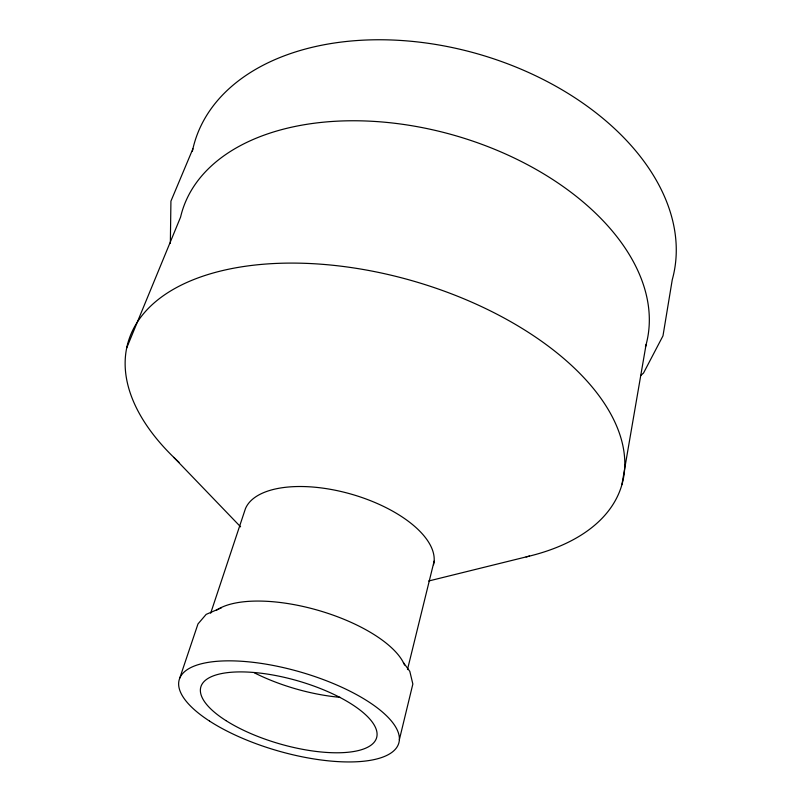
<?xml version="1.0" encoding="UTF-8"?>
<svg xmlns="http://www.w3.org/2000/svg" width="802" height="802" viewBox="0 0 802 802"><rect width="100%" height="100%" fill="white"/><g stroke="black" fill="none" stroke-linecap="round" stroke-linejoin="round"><path stroke-width="1.2" d="M170.355 243.247L170.926 201.152L192.901 148.811M621.931 484.598L646.081 344.619M399.376 739.634L412.85 684.036L409.802 671.324L403.396 662.572M407.476 669.57L434.133 561.179M210.675 613.209L245.422 508.709A98.215 45.724 16.1 0 1 353.391 494.774A98.215 45.724 16.1 0 1 433.541 564.748M179.788 678.051L197.984 623.936L206.154 614.392L221.522 607.746M126.676 347.968L180.58 217.111A241.382 149.543 16.1 0 1 451.997 134.676A241.382 149.543 16.1 0 1 645.42 346.975M640.768 375.466L643.525 373.04L662.983 335.848L672.276 279.657A248.52 164.089 16.1 0 0 471.656 52.2A248.52 164.089 16.1 0 0 192.39 151.197M428.719 580.989L529.51 556.077M173.783 457.361L240.6 526.834M178.976 462.263A256.971 137.964 16.1 0 1 221.282 270.875A256.971 137.964 16.1 0 1 572.929 366.725A256.971 137.964 16.1 0 1 526.112 556.899M340.088 697.339A102.856 40.832 16.1 0 1 254.404 672.848M216.38 610.302A102.856 40.832 16.1 0 1 318.685 610.482A102.856 40.832 16.1 0 1 404.529 665.038M225.953 720.607A91.468 32.782 16.1 0 0 373.953 742.502A91.468 32.782 16.1 0 0 266.284 673.931A91.468 32.782 16.1 0 0 225.953 720.607M209.543 721.078A114.285 41.002 16.1 0 0 395.095 749.519A114.285 41.002 16.1 0 0 262.384 663.575A114.285 41.002 16.1 0 0 209.543 721.078"/></g></svg>
